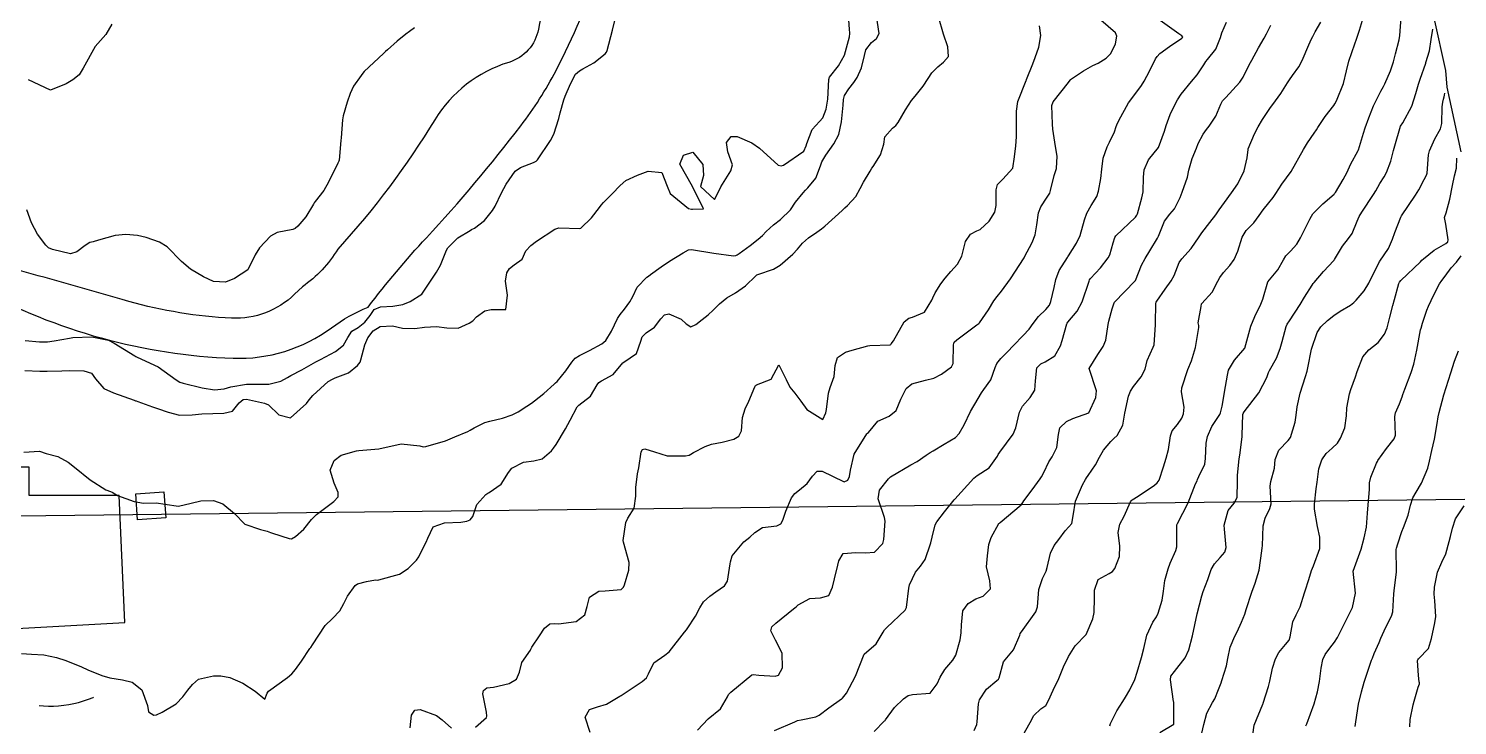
# Model space of a CAD drawing. Header units: metres. Extents: x 298520 to 308411, y 7433745 to 7450750.
# Drawn here: x 300648.7 to 300777.6, y 7444712.2 to 7444775.1 of the extents above; entities that cross this region are included whole.
import ezdxf

# ---------------------------------------------------------------- set-up
doc = ezdxf.new("R2010")
doc.units = ezdxf.units.M
doc.header["$LTSCALE"] = 10
doc.linetypes.add('CONTINUO', pattern=[0])
doc.linetypes.add('DASHED', pattern=[0.75, 0.5, -0.25])
for name, color, linetype in [('Area', 45, 'Continuous'), ('Curvas de Nivel 1m', 11, 'Continuous'), ('Curvas de Nivel 5m', 15, 'Continuous'), ('Edificações', 30, 'Continuous'), ('Hidrografia', 140, 'Continuous'), ('TEXTO', 45, 'Continuous'), ('Vias Secundárias', 230, 'DASHED')]:
    doc.layers.add(name, color=color, linetype=linetype)

msp = doc.modelspace()

# ---------------------------------------------------------------- linework, layer by layer
at = {"layer": 'Area'}
msp.add_polyline3d([(300775.42, 7444776.04, 696.15), (300776.49, 7444771.28, 688.79), (300776.6, 7444769.79, 699.1), (300777.86, 7444763.94, 685.29)], dxfattribs=at)
at = {"layer": 'Curvas de Nivel 1m', "flags": 128}
for points, elevation in [([(300648.26, 7444736.84), (300649.67, 7444736.94), (300650.26, 7444736.73), (300651.3, 7444736.46), (300652.25, 7444735.96), (300652.83, 7444735.49), (300654.23, 7444734.36), (300655.65, 7444733.46), (300656.07, 7444733.31), (300656.21, 7444733.24), (300656.69, 7444732.96), (300658.2, 7444732.4), (300659.03, 7444732.25), (300660.2, 7444732.27), (300660.96, 7444732.15), (300662.2, 7444731.99), (300663.33, 7444732.24), (300664.2, 7444732.46), (300665.34, 7444732.48), (300666.2, 7444732.19), (300667.25, 7444731.32), (300668.18, 7444730.37), (300669.59, 7444729.88), (300670.18, 7444729.72), (300670.5, 7444729.61), (300671.51, 7444729.27), (300672.17, 7444729.07), (300672.38, 7444729.05), (300672.74, 7444729.25), (300673.5, 7444729.92), (300674.19, 7444730.77), (300674.63, 7444731.23), (300676.2, 7444732.41), (300676.59, 7444732.82), (300676.61, 7444733.21), (300676.23, 7444734.06), (300675.87, 7444735.22), (300676.25, 7444736.11), (300676.88, 7444736.58), (300678.26, 7444736.98), (300678.45, 7444737), (300680.26, 7444737.17), (300682.27, 7444737.61), (300683.97, 7444737.42), (300684.27, 7444737.34), (300684.5, 7444737.36), (300686.27, 7444737.87), (300687.12, 7444738.24), (300688.28, 7444738.73), (300688.51, 7444738.84), (300688.86, 7444739.06), (300689.82, 7444739.53), (300690.29, 7444739.65), (300691.42, 7444739.91), (300692.3, 7444740.22), (300692.84, 7444740.48), (300693.63, 7444741.01), (300694.03, 7444741.29), (300694.32, 7444741.49), (300695.15, 7444742.16), (300696.08, 7444742.98), (300696.21, 7444743.1), (300696.34, 7444743.22), (300697.13, 7444744.18), (300697.67, 7444744.96), (300697.99, 7444745.33), (300698.37, 7444745.58), (300699.28, 7444746.03), (300700.38, 7444746.62), (300700.73, 7444746.92), (300701.24, 7444747.76), (300701.8, 7444748.91), (300702.03, 7444749.29), (300702.42, 7444749.77), (300702.91, 7444750.41), (300703.17, 7444750.89), (300703.58, 7444751.75), (300704.45, 7444752.64), (300704.59, 7444752.74), (300704.76, 7444752.88), (300705.74, 7444753.59), (300706.47, 7444754.08), (300707.71, 7444754.84), (300708.21, 7444755.1), (300708.48, 7444755.15), (300710.47, 7444754.81), (300712.27, 7444754.58), (300712.47, 7444754.59), (300712.6, 7444754.65), (300712.78, 7444754.78), (300713.75, 7444755.5), (300714.49, 7444756.07), (300714.86, 7444756.39), (300715.2, 7444756.75), (300715.87, 7444757.38), (300716.51, 7444757.86), (300717.39, 7444758.73), (300717.86, 7444759.4), (300718.55, 7444760.26), (300718.76, 7444760.5), (300718.96, 7444760.71), (300719.69, 7444761.57), (300720.1, 7444762.69), (300720.22, 7444763.05), (300720.58, 7444763.66), (300721.31, 7444764.68), (300721.75, 7444765.53), (300721.99, 7444766.67), (300722.14, 7444768.17), (300722.19, 7444768.67), (300722.28, 7444769.04), (300722.66, 7444769.65), (300723.11, 7444770.21), (300723.4, 7444770.65), (300723.81, 7444771.52), (300724.06, 7444772.65), (300724.2, 7444773.15), (300724.7, 7444773.82), (300725.16, 7444774.18), (300725.4, 7444774.63), (300725.16, 7444776.21)], 673), ([(300648.34, 7444744.23), (300649.7, 7444744.17), (300650.34, 7444744.16), (300651.67, 7444744.18), (300652.34, 7444744.22), (300653.65, 7444744.18), (300654.34, 7444743.99), (300654.71, 7444743.47), (300655.46, 7444742.6), (300656.32, 7444742.21), (300658.2, 7444741.54), (300658.31, 7444741.5), (300658.37, 7444741.48), (300658.53, 7444741.43), (300659.85, 7444740.95), (300660.31, 7444740.79), (300661.25, 7444740.45), (300662.3, 7444740.2), (300663.44, 7444740.23), (300664.3, 7444740.31), (300665.29, 7444740.34), (300666.3, 7444740.36), (300667.06, 7444740.56), (300667.66, 7444741.32), (300668.02, 7444741.61), (300668.32, 7444741.65), (300669.94, 7444741.29), (300670.31, 7444741.12), (300671.24, 7444740.21), (300672.3, 7444739.95), (300673.75, 7444741.25), (300673.98, 7444741.58), (300674.32, 7444741.98), (300675.71, 7444743.22), (300676.1, 7444743.45), (300676.34, 7444743.55), (300677.52, 7444744.02), (300678.35, 7444744.66), (300678.58, 7444744.97), (300678.65, 7444745.19), (300679.01, 7444746.55), (300679.28, 7444747.18), (300679.76, 7444747.8), (300680.39, 7444748.2), (300681.49, 7444748.25), (300682.39, 7444748.05), (300683.5, 7444748.02), (300684.39, 7444748.13), (300685.48, 7444748.19), (300686.39, 7444748.08), (300687.43, 7444748.04), (300688.4, 7444748.48), (300688.75, 7444748.71), (300689.09, 7444749.06), (300689.84, 7444749.62), (300690.41, 7444749.73), (300691.71, 7444749.73), (300691.88, 7444751.03), (300691.7, 7444752.28), (300691.82, 7444753.03), (300692.06, 7444753.42), (300692.46, 7444753.77), (300693.21, 7444754.27), (300693.53, 7444755.01), (300693.98, 7444755.51), (300694.49, 7444755.9), (300696.14, 7444756.98), (300696.5, 7444757.08), (300698.41, 7444757.04), (300698.5, 7444757.07), (300699.45, 7444758), (300700.16, 7444758.93), (300700.32, 7444759.14), (300700.53, 7444759.37), (300701.31, 7444760.15), (300702.04, 7444760.91), (300702.56, 7444761.36), (300703.6, 7444761.85), (300704.57, 7444762.2), (300705.8, 7444762.09), (300706.26, 7444760.85), (300706.54, 7444760.2), (300708.2, 7444758.83), (300708.48, 7444758.78), (300708.52, 7444758.78), (300708.57, 7444758.78), (300709.55, 7444758.82), (300708.55, 7444760.83), (300707.42, 7444762.84), (300707.75, 7444763.66), (300708.58, 7444763.93), (300709.48, 7444762.82), (300709.55, 7444761.83), (300709.28, 7444760.82), (300710.54, 7444759.66), (300710.94, 7444760.41), (300711.12, 7444760.8), (300712.02, 7444762.24), (300712.16, 7444762.79), (300711.74, 7444763.94), (300711.64, 7444764.79), (300712.04, 7444765.35), (300712.6, 7444765.33), (300713.9, 7444764.77), (300714.59, 7444764.27), (300716.3, 7444762.74), (300716.57, 7444762.7), (300716.78, 7444762.74), (300718.59, 7444764.02), (300718.81, 7444764.48), (300718.88, 7444764.71), (300719.36, 7444765.96), (300720, 7444766.7), (300720.31, 7444767.01), (300720.63, 7444767.79), (300720.77, 7444768.69), (300720.86, 7444770.49), (300720.92, 7444770.69), (300721.73, 7444771.72), (300722.28, 7444772.67), (300722.71, 7444774.33), (300722.75, 7444774.62), (300722.75, 7444774.66), (300722.72, 7444775.02), (300722.59, 7444776.66)], 672), ([(300699.32, 7444711.57), (300698.87, 7444712.94), (300699.27, 7444713.65), (300699.99, 7444713.89), (300700.8, 7444714.11), (300702, 7444714.84), (300702.05, 7444714.87), (300702.11, 7444714.91), (300704.02, 7444716.15), (300704.42, 7444716.48), (300704.6, 7444716.87), (300705.07, 7444717.84), (300706.05, 7444718.53), (300706.46, 7444718.85), (300707.84, 7444720.6), (300708.01, 7444720.83), (300708.07, 7444720.91), (300708.84, 7444722.07), (300709.23, 7444722.82), (300709.56, 7444723.35), (300710.11, 7444723.87), (300710.66, 7444724.26), (300711.44, 7444724.8), (300711.71, 7444725.21), (300711.96, 7444726.79), (300711.99, 7444726.95), (300712.15, 7444727.49), (300713.18, 7444728.77), (300713.74, 7444729.2), (300714.18, 7444729.61), (300714.88, 7444730.05), (300716.18, 7444730.2), (300716.52, 7444730.4), (300716.7, 7444730.73), (300716.99, 7444731.52), (300717.48, 7444732.72), (300717.79, 7444733.14), (300718.22, 7444733.45), (300718.91, 7444734.02), (300719.39, 7444734.7), (300719.8, 7444735.15), (300720.25, 7444735.15), (300721.18, 7444734.68), (300722.24, 7444734.17), (300722.57, 7444734.33), (300722.71, 7444734.66), (300722.8, 7444735.22), (300723.14, 7444736.66), (300724.28, 7444738.5), (300724.35, 7444738.57), (300724.42, 7444738.64), (300725.29, 7444739.64), (300726.31, 7444740.09), (300726.94, 7444740.61), (300727.35, 7444741.63), (300727.83, 7444742.6), (300728.34, 7444743.01), (300729.58, 7444743.34), (300730.34, 7444743.54), (300731.03, 7444743.88), (300731.93, 7444744.55), (300732.06, 7444744.85), (300732.11, 7444746.55), (300732.17, 7444746.77), (300732.39, 7444746.99), (300734.22, 7444748.34), (300734.4, 7444748.47), (300734.43, 7444748.49), (300734.46, 7444748.52), (300735.25, 7444749.69), (300735.74, 7444750.51), (300736.04, 7444750.9), (300736.44, 7444751.37), (300737.24, 7444752.49), (300738.47, 7444754.4), (300738.5, 7444754.44), (300738.51, 7444754.47), (300739.19, 7444755.77), (300739.46, 7444756.46), (300739.61, 7444757.36), (300739.77, 7444758.46), (300739.99, 7444759), (300740.54, 7444759.86), (300740.78, 7444760.22), (300740.86, 7444760.45), (300741.19, 7444761.82), (300741.39, 7444762.44), (300741.46, 7444763.56), (300741.31, 7444764.44), (300741.05, 7444766.01), (300741.02, 7444766.45), (300740.97, 7444768.12), (300741.08, 7444768.45), (300742.46, 7444770.22), (300742.62, 7444770.42), (300742.64, 7444770.45), (300742.66, 7444770.47), (300743.83, 7444771.26), (300744.68, 7444771.73), (300745.14, 7444771.94), (300745.88, 7444772.39), (300746.28, 7444772.81), (300746.71, 7444773.71), (300746.82, 7444774.38), (300746.72, 7444774.69), (300744.74, 7444776.4)], 676), ([(300648.04, 7444718.68), (300648.95, 7444718.63), (300650.04, 7444718.57), (300651.2, 7444718.34), (300652.03, 7444718.07), (300653.45, 7444717.49), (300654.02, 7444717.22), (300655.27, 7444716.72), (300656.01, 7444716.5), (300657.14, 7444716.31), (300658.01, 7444716.09), (300658.89, 7444715.42), (300659.39, 7444714.01), (300659.48, 7444713.42), (300659.98, 7444713.13), (300660.22, 7444713.17), (300660.72, 7444713.4), (300661.99, 7444714.15), (300662.59, 7444714.78), (300663.04, 7444715.37), (300663.47, 7444715.9), (300664.01, 7444716.36), (300665.36, 7444716.68), (300666.02, 7444716.68), (300666.83, 7444716.51), (300668.01, 7444716.02), (300669.11, 7444715.3), (300669.99, 7444714.56), (300670.18, 7444715.11), (300670.31, 7444715.29), (300672.02, 7444716.52), (300672.41, 7444716.86), (300672.75, 7444717.25), (300673.28, 7444718), (300674.05, 7444719.13), (300674.1, 7444719.19), (300674.14, 7444719.24), (300674.27, 7444719.46), (300675.44, 7444721.22), (300676.08, 7444721.86), (300676.76, 7444722.53), (300677.1, 7444723.2), (300677.45, 7444723.85), (300678.12, 7444724.82), (300678.33, 7444724.98), (300679.14, 7444725.18), (300679.97, 7444725.33), (300680.12, 7444725.32), (300680.28, 7444725.33), (300682.13, 7444725.85), (300682.92, 7444726.35), (300683.66, 7444727.12), (300683.86, 7444727.41), (300684.16, 7444727.97), (300684.55, 7444728.73), (300684.69, 7444729.11), (300685.17, 7444730.12), (300686.19, 7444730.48), (300687.66, 7444730.55), (300688.19, 7444730.63), (300688.5, 7444730.75), (300688.74, 7444731.06), (300689.12, 7444732.14), (300689.91, 7444733.05), (300690.1, 7444733.17), (300690.22, 7444733.22), (300691.3, 7444733.96), (300691.96, 7444735.02), (300692.25, 7444735.41), (300693.31, 7444735.95), (300694.25, 7444736.06), (300694.99, 7444736.25), (300695.85, 7444736.98), (300696.03, 7444737.21), (300696.27, 7444737.56), (300697.11, 7444738.97), (300697.52, 7444739.74), (300698.16, 7444740.95), (300698.31, 7444741.11), (300699.36, 7444741.9), (300699.97, 7444742.93), (300700.12, 7444743.15), (300700.34, 7444743.29), (300701.41, 7444743.85), (300702.29, 7444744.9), (300702.36, 7444744.96), (300703.51, 7444745.75), (300703.89, 7444746.88), (300704.03, 7444747.25), (300704.39, 7444747.62), (300705.14, 7444748.13), (300705.69, 7444748.87), (300706.03, 7444749.24), (300706.41, 7444749.33), (300707.54, 7444748.84), (300707.99, 7444748.42), (300708.4, 7444748.15), (300708.85, 7444748.37), (300709.44, 7444748.82), (300709.98, 7444749.25), (300710.42, 7444749.66), (300710.99, 7444750.23), (300711.66, 7444750.79), (300712.44, 7444751.23), (300713.35, 7444751.86), (300714.26, 7444752.76), (300714.36, 7444752.85), (300714.45, 7444752.89), (300715.85, 7444753.36), (300716.46, 7444753.72), (300717.62, 7444754.72), (300718.04, 7444755.16), (300718.49, 7444755.7), (300719.01, 7444756.19), (300719.78, 7444756.7), (300720.2, 7444757), (300720.51, 7444757.26), (300722.05, 7444758.67), (300722.3, 7444758.89), (300722.53, 7444759.12), (300723.28, 7444759.92), (300723.68, 7444760.65), (300723.98, 7444761.22), (300724.57, 7444762.2), (300724.74, 7444762.47), (300724.84, 7444762.64), (300725.52, 7444763.69), (300725.82, 7444764.63), (300725.91, 7444765.32), (300726.61, 7444766.08), (300726.91, 7444766.33), (300727.11, 7444766.61), (300727.78, 7444767.75), (300728.32, 7444768.59), (300728.65, 7444768.98), (300729.37, 7444769.87), (300729.81, 7444770.58), (300730.16, 7444771.08), (300730.68, 7444771.62), (300731.21, 7444772.04), (300731.65, 7444772.56), (300731.59, 7444773.44), (300731.2, 7444774.56), (300730.74, 7444776.14)], 674), ([(300648.38, 7444746.92), (300649.65, 7444746.81), (300650.38, 7444746.8), (300650.99, 7444746.9), (300652.38, 7444747.15), (300652.68, 7444747.19), (300654.38, 7444747.26), (300655.87, 7444746.95), (300656.38, 7444746.69), (300658.25, 7444745.54), (300658.36, 7444745.48), (300658.4, 7444745.46), (300658.47, 7444745.43), (300660.35, 7444744.55), (300661.99, 7444743.38), (300662.33, 7444743.17), (300662.62, 7444743.09), (300664.33, 7444742.66), (300665.45, 7444742.47), (300666.33, 7444742.57), (300666.91, 7444742.75), (300668.33, 7444743), (300668.64, 7444743), (300670.33, 7444742.98), (300671.42, 7444743.27), (300672.02, 7444743.58), (300672.34, 7444743.76), (300673.31, 7444744.29), (300674.36, 7444744.87), (300674.59, 7444745), (300675.01, 7444745.23), (300676.37, 7444745.94), (300677.08, 7444746.5), (300677.46, 7444747.2), (300677.83, 7444747.76), (300678.39, 7444748.11), (300679.01, 7444748.57), (300679.49, 7444749.18), (300679.86, 7444749.73), (300680.41, 7444749.97), (300681.54, 7444750.02), (300682.42, 7444750.18), (300683.1, 7444750.46), (300684.14, 7444751.12), (300684.27, 7444751.28), (300684.44, 7444751.57), (300685.47, 7444753.1), (300685.82, 7444753.74), (300686.38, 7444755.09), (300686.48, 7444755.28), (300687.39, 7444756.18), (300688.5, 7444756.86), (300688.64, 7444756.93), (300688.89, 7444757.07), (300689.8, 7444757.77), (300690.52, 7444758.65), (300690.76, 7444759.05), (300691.33, 7444760.24), (300691.74, 7444761.03), (300692.56, 7444762.2), (300693.03, 7444762.55), (300694.21, 7444763), (300694.45, 7444763.12), (300694.58, 7444763.24), (300695.76, 7444764.98), (300696.04, 7444765.54), (300696.49, 7444766.97), (300696.63, 7444767.47), (300696.96, 7444768.64), (300697.08, 7444768.97), (300697.54, 7444770.08), (300698.01, 7444770.96), (300698.36, 7444771.27), (300698.68, 7444771.45), (300699.65, 7444771.97), (300700.69, 7444772.78), (300700.8, 7444772.93), (300700.86, 7444773.09), (300701.35, 7444774.92), (300701.61, 7444776.03)], 671), ([(300683.48, 7444775.13), (300683.04, 7444774.8), (300682.71, 7444774.56), (300681.92, 7444773.93), (300681.04, 7444773.16), (300680.86, 7444772.99), (300680.69, 7444772.82), (300678.95, 7444771.19), (300678.82, 7444771.04), (300678.67, 7444770.85), (300677.98, 7444769.87), (300677.67, 7444769.2), (300677.42, 7444768.42), (300677.05, 7444767.21), (300676.98, 7444766.84), (300676.86, 7444765.21), (300676.84, 7444764.97), (300676.68, 7444763.21), (300676.66, 7444763.12), (300676.57, 7444762.94), (300675.74, 7444761.22), (300675.31, 7444760.46), (300674.53, 7444759.47), (300674.42, 7444759.35), (300674.36, 7444759.24), (300673.67, 7444758.09), (300672.97, 7444757.26), (300672.72, 7444757.04), (300672.5, 7444756.95), (300671.11, 7444756.66), (300670.49, 7444756.33), (300669.51, 7444755.29), (300669.1, 7444754.67), (300668.45, 7444753.31), (300667.26, 7444752.51), (300666.44, 7444752.18), (300665.35, 7444752.26), (300664.45, 7444752.67), (300663.27, 7444753.37), (300662.46, 7444754.06), (300661.18, 7444755.39), (300660.49, 7444755.79), (300659.29, 7444756.22), (300658.49, 7444756.39), (300657.45, 7444756.48), (300656.49, 7444756.41), (300654.99, 7444755.98), (300654.49, 7444755.84), (300654.21, 7444755.76), (300653.78, 7444755.49), (300653.04, 7444754.93), (300652.47, 7444754.76), (300650.84, 7444755.15), (300650.48, 7444755.3), (300650.23, 7444755.52), (300649.48, 7444756.53), (300648.93, 7444757.54), (300648.52, 7444758.71)], 671), ([(300656.18, 7444775.46), (300655.64, 7444774.53), (300654.69, 7444773.47), (300653.61, 7444771.49), (300653.24, 7444770.91), (300652.66, 7444770.45), (300652.07, 7444770.09), (300650.64, 7444769.52), (300648.66, 7444770.45)], 672), ([(300709.01, 7444711.78), (300709.97, 7444712.81), (300711.08, 7444713.71), (300711.72, 7444714.79), (300711.81, 7444714.98), (300712.01, 7444715.19), (300713.92, 7444716.76), (300714.02, 7444716.81), (300714.55, 7444716.75), (300716.02, 7444716.65), (300716.33, 7444716.74), (300716.69, 7444717.39), (300716.66, 7444718.73), (300716.06, 7444719.88), (300715.61, 7444720.74), (300715.71, 7444721.11), (300716.08, 7444721.43), (300717.68, 7444722.72), (300717.91, 7444722.9), (300718.1, 7444723.07), (300719.15, 7444723.65), (300720.11, 7444723.7), (300720.86, 7444723.93), (300721.2, 7444724.68), (300721.37, 7444725.44), (300721.66, 7444726.67), (300721.76, 7444727.06), (300722.15, 7444727.71), (300723.29, 7444727.79), (300724.15, 7444727.76), (300724.96, 7444727.83), (300725.73, 7444728.62), (300725.82, 7444728.97), (300725.95, 7444730.62), (300725.87, 7444730.95), (300725.31, 7444732.63), (300725.42, 7444733.44), (300726.24, 7444734.46), (300726.32, 7444734.54), (300726.42, 7444734.62), (300728.25, 7444735.7), (300728.83, 7444736.01), (300729.64, 7444736.58), (300730.01, 7444736.83), (300730.27, 7444736.98), (300731.26, 7444737.57), (300732.28, 7444738.19), (300732.62, 7444738.54), (300733.07, 7444739.31), (300733.64, 7444740.53), (300734.32, 7444741.69), (300734.63, 7444742.22), (300734.84, 7444742.51), (300735.47, 7444743.38), (300735.87, 7444744.5), (300736.01, 7444744.86), (300736.36, 7444745.3), (300736.96, 7444745.91), (300737.52, 7444746.48), (300738.39, 7444747.37), (300738.92, 7444747.94), (300739.3, 7444748.46), (300739.78, 7444749.09), (300740.42, 7444749.72), (300740.75, 7444750.13), (300740.89, 7444750.45), (300741.17, 7444751.72), (300741.33, 7444752.44), (300741.64, 7444753.26), (300742.39, 7444754.43), (300742.42, 7444754.48), (300742.47, 7444754.56), (300743.2, 7444755.71), (300743.53, 7444756.41), (300743.92, 7444757.81), (300744.12, 7444758.41), (300744.53, 7444759.1), (300745.03, 7444759.91), (300745.19, 7444760.39), (300745.4, 7444761.55), (300745.49, 7444762.39), (300745.59, 7444763.38), (300745.96, 7444764.39), (300746.17, 7444764.81), (300746.61, 7444765.77), (300746.77, 7444766.23), (300746.82, 7444766.38), (300747.02, 7444766.77), (300747.9, 7444768.36), (300748.65, 7444769.37), (300749.07, 7444769.93), (300749.31, 7444770.34), (300749.77, 7444771.24), (300750.33, 7444772.33), (300750.47, 7444772.56), (300750.7, 7444772.82), (300751.57, 7444773.45), (300752.71, 7444774.21), (300752.78, 7444774.31), (300752.71, 7444774.43), (300752.42, 7444774.61), (300750.74, 7444775.81)], 677), ([(300715.96, 7444711.75), (300717.78, 7444712.52), (300717.97, 7444712.61), (300718.04, 7444712.64), (300718.35, 7444712.71), (300719.69, 7444712.98), (300719.98, 7444713.12), (300720.87, 7444713.8), (300722, 7444714.59), (300722.05, 7444714.62), (300722.09, 7444714.67), (300722.45, 7444715.11), (300723.26, 7444716.65), (300724.04, 7444718.64), (300725.14, 7444719.55), (300725.75, 7444720.62), (300725.87, 7444720.83), (300726.08, 7444721.05), (300727.73, 7444722.6), (300727.85, 7444722.84), (300728.07, 7444724.59), (300728.13, 7444724.89), (300728.68, 7444726.04), (300729.12, 7444726.58), (300729.55, 7444727.18), (300730.02, 7444728.57), (300730.05, 7444728.68), (300730.17, 7444729.19), (300730.46, 7444730.29), (300730.61, 7444730.57), (300731.3, 7444731.46), (300732.16, 7444732.55), (300732.19, 7444732.58), (300732.21, 7444732.61), (300733.94, 7444734.52), (300734.24, 7444734.75), (300735.31, 7444735.45), (300736.08, 7444736.5), (300736.14, 7444736.63), (300736.27, 7444736.86), (300737.49, 7444738.48), (300737.73, 7444739.04), (300738.06, 7444740.47), (300738.32, 7444741.01), (300739.01, 7444741.78), (300739.43, 7444742.46), (300739.5, 7444743.3), (300739.63, 7444744.46), (300739.99, 7444744.82), (300740.36, 7444745), (300741.25, 7444745.56), (300741.75, 7444746.44), (300741.89, 7444746.93), (300742.31, 7444748.43), (300742.34, 7444748.49), (300742.41, 7444748.57), (300743.26, 7444749.58), (300743.7, 7444750.41), (300744.33, 7444752.28), (300744.38, 7444752.4), (300744.45, 7444752.51), (300745.37, 7444753.48), (300746.06, 7444754.38), (300746.2, 7444754.66), (300746.49, 7444755.74), (300746.65, 7444756.23), (300746.75, 7444756.38), (300748.52, 7444758.05), (300748.64, 7444758.23), (300748.69, 7444758.35), (300749.09, 7444759.79), (300749.2, 7444760.34), (300749.23, 7444761.67), (300749.31, 7444762.34), (300749.7, 7444763.22), (300750.59, 7444764.33), (300751.13, 7444765.81), (300751.28, 7444766.32), (300751.63, 7444767.32), (300752.13, 7444768.32), (300752.31, 7444768.65), (300752.65, 7444769.16), (300753.58, 7444770.3), (300754.07, 7444770.89), (300754.69, 7444771.8), (300754.86, 7444772.11), (300755, 7444772.28), (300755.76, 7444773.21), (300756.18, 7444774.27), (300756.29, 7444774.69), (300756.73, 7444775.65)], 678), ([(300724.95, 7444711.65), (300725.89, 7444712.62), (300725.94, 7444712.66), (300725.97, 7444712.7), (300726.79, 7444713.82), (300727.59, 7444714.6), (300728.01, 7444714.89), (300728.41, 7444714.99), (300730.01, 7444715.1), (300730.64, 7444715.94), (300730.89, 7444716.56), (300731.32, 7444717.26), (300732.04, 7444718.08), (300732.32, 7444718.55), (300732.69, 7444719.91), (300732.78, 7444720.54), (300732.82, 7444721.27), (300732.94, 7444722.54), (300733.43, 7444723.21), (300734.11, 7444723.61), (300734.77, 7444723.85), (300735.44, 7444724.51), (300735.38, 7444725.26), (300735.09, 7444726.51), (300735.17, 7444727.49), (300735.3, 7444728.51), (300735.51, 7444729.17), (300736.19, 7444730.41), (300736.24, 7444730.46), (300736.31, 7444730.5), (300738.21, 7444732.1), (300738.36, 7444732.32), (300738.45, 7444732.47), (300739.21, 7444733.47), (300739.92, 7444734.45), (300740.05, 7444734.64), (300740.24, 7444735.02), (300740.71, 7444735.99), (300741.01, 7444736.44), (300741.43, 7444737.27), (300741.56, 7444738.44), (300741.68, 7444739.05), (300742.3, 7444739.62), (300742.85, 7444739.88), (300744.31, 7444740.4), (300744.93, 7444741.79), (300745, 7444742.39), (300744.35, 7444744.4), (300745.11, 7444745.66), (300745.6, 7444746.39), (300745.83, 7444746.95), (300746.04, 7444748.38), (300746.11, 7444748.68), (300746.42, 7444749.79), (300746.56, 7444750.25), (300746.63, 7444750.38), (300748.45, 7444752.27), (300748.49, 7444752.31), (300748.51, 7444752.35), (300749.07, 7444753.74), (300749.38, 7444754.34), (300749.8, 7444755.02), (300750.5, 7444756.16), (300750.56, 7444756.27), (300750.59, 7444756.33), (300751.13, 7444757.71), (300751.61, 7444758.32), (300752.02, 7444758.82), (300752.54, 7444759.83), (300752.74, 7444760.31), (300753.2, 7444761.67), (300753.33, 7444762.3), (300753.63, 7444763.35), (300754.01, 7444764.29), (300754.18, 7444764.7), (300754.61, 7444765.55), (300754.92, 7444765.98), (300755.16, 7444766.27), (300755.75, 7444767.16), (300756.21, 7444768.26), (300756.37, 7444768.54), (300756.65, 7444768.86), (300757.92, 7444770.24), (300758.22, 7444770.68), (300758.68, 7444771.61), (300758.9, 7444772.02), (300759.01, 7444772.23), (300759.61, 7444773.32), (300760.12, 7444774.22), (300760.34, 7444774.6), (300760.73, 7444775.38)], 679), ([(300737.95, 7444710.61), (300739.01, 7444712.46), (300739.35, 7444713.1), (300739.99, 7444713.71), (300740.44, 7444714), (300740.68, 7444714.44), (300741.08, 7444715.37), (300741.6, 7444716.43), (300741.73, 7444716.73), (300742.03, 7444717.48), (300742.47, 7444718.42), (300743.08, 7444719.39), (300744.07, 7444720.4), (300744.66, 7444721.82), (300744.79, 7444722.39), (300744.82, 7444723.68), (300744.81, 7444724.39), (300745.14, 7444725.38), (300746.14, 7444725.91), (300746.43, 7444726.09), (300746.66, 7444726.37), (300747.08, 7444727.45), (300747.09, 7444728.37), (300746.95, 7444729.6), (300747.11, 7444730.37), (300747.5, 7444731.07), (300748.06, 7444732.36), (300748.12, 7444732.46), (300748.21, 7444732.55), (300748.75, 7444732.88), (300750.23, 7444733.89), (300750.47, 7444734.09), (300750.65, 7444734.33), (300751.05, 7444735.53), (300751.28, 7444736.32), (300751.48, 7444737.11), (300751.66, 7444738.32), (300751.83, 7444738.77), (300752.3, 7444739.36), (300752.69, 7444739.92), (300752.84, 7444740.3), (300752.92, 7444740.9), (300752.68, 7444742.3), (300752.7, 7444742.66), (300753.25, 7444744.3), (300753.57, 7444745.09), (300753.93, 7444746.29), (300754.23, 7444748.11), (300754.22, 7444748.28), (300754.18, 7444748.51), (300754.43, 7444750.01), (300754.48, 7444750.23), (300754.5, 7444750.28), (300755.42, 7444751.29), (300755.94, 7444752.27), (300756.12, 7444752.6), (300756.46, 7444753.05), (300757.03, 7444753.69), (300757.43, 7444754.25), (300757.74, 7444754.99), (300758.13, 7444756.24), (300758.51, 7444756.84), (300759.18, 7444757.55), (300759.66, 7444758.22), (300760.02, 7444758.72), (300760.53, 7444759.35), (300760.92, 7444759.83), (300761.17, 7444760.2), (300761.72, 7444761.03), (300762.57, 7444762.19), (300763.67, 7444764.17), (300764.02, 7444764.75), (300764.62, 7444765.63), (300764.83, 7444765.95), (300764.96, 7444766.16), (300765.63, 7444767.15), (300766.4, 7444768.14), (300766.51, 7444768.28), (300766.65, 7444768.54), (300767.27, 7444770.13), (300767.56, 7444771.25), (300767.77, 7444772.12), (300768.31, 7444773.71), (300768.45, 7444774.11), (300768.72, 7444774.92), (300769, 7444775.84)], 681), ([(300746.2, 7444712.15), (300746.25, 7444712.38), (300746.83, 7444713.53), (300747.37, 7444714.37), (300747.62, 7444714.75), (300748.01, 7444715.41), (300748.47, 7444716.35), (300748.68, 7444717.01), (300749.07, 7444718.34), (300749.26, 7444719.13), (300749.55, 7444720.34), (300750.08, 7444721.53), (300750.4, 7444722.01), (300750.57, 7444722.33), (300750.92, 7444723.51), (300751.03, 7444724.32), (300751.17, 7444725.28), (300751.46, 7444726.32), (300751.63, 7444726.83), (300752.16, 7444727.98), (300752.23, 7444728.31), (300752.23, 7444730.27), (300752.24, 7444730.31), (300752.29, 7444730.41), (300753.26, 7444732.29), (300753.93, 7444733.99), (300754.07, 7444734.28), (300754.12, 7444734.4), (300754.24, 7444734.67), (300754.77, 7444735.76), (300754.84, 7444736.27), (300754.89, 7444737.66), (300755.01, 7444738.27), (300755.41, 7444739.16), (300756.12, 7444740.26), (300756.19, 7444740.39), (300756.32, 7444741.01), (300756.52, 7444742.07), (300756.55, 7444742.26), (300756.8, 7444743.8), (300756.92, 7444744.25), (300757.45, 7444745.17), (300758.38, 7444746.24), (300758.92, 7444748.23), (300759.27, 7444749.08), (300759.83, 7444750.22), (300759.99, 7444750.65), (300760.45, 7444752.21), (300761.35, 7444753.32), (300761.87, 7444754.2), (300762.09, 7444754.58), (300762.49, 7444755), (300763.06, 7444755.61), (300763.4, 7444756.18), (300764.23, 7444757.88), (300764.39, 7444758.16), (300764.52, 7444758.35), (300765.42, 7444759.26), (300766.43, 7444760.14), (300766.48, 7444760.2), (300766.55, 7444760.28), (300767.25, 7444761.45), (300767.61, 7444762.13), (300767.9, 7444762.8), (300768.59, 7444764.06), (300768.62, 7444764.12), (300769.08, 7444765.65), (300769.23, 7444766.11), (300769.56, 7444767.03), (300769.97, 7444768.1), (300770.66, 7444769.43), (300770.89, 7444769.86), (300771.01, 7444770.09), (300771.51, 7444771.25), (300771.79, 7444772.08), (300771.98, 7444772.8), (300772.29, 7444774.07), (300772.35, 7444774.44), (300772.47, 7444776.07)], 682), ([(300750.72, 7444711.57), (300751.97, 7444712.31), (300751.96, 7444714.31), (300751.95, 7444714.36), (300751.66, 7444716.31), (300751.71, 7444716.63), (300752.03, 7444717.06), (300753, 7444718.3), (300753.33, 7444719.01), (300753.65, 7444720.29), (300754.09, 7444722.28), (300754.49, 7444723.9), (300754.62, 7444724.27), (300755.04, 7444725.36), (300755.33, 7444726.27), (300755.63, 7444726.79), (300756.15, 7444727.34), (300756.57, 7444727.84), (300756.7, 7444728.25), (300756.53, 7444729.91), (300756.52, 7444730.26), (300756.88, 7444731.58), (300757.43, 7444732.25), (300757.7, 7444732.76), (300757.72, 7444734.25), (300757.71, 7444734.78), (300757.87, 7444736.24), (300757.92, 7444736.59), (300758.13, 7444738.24), (300758.14, 7444738.38), (300758.2, 7444740.24), (300758.22, 7444740.33), (300758.32, 7444740.48), (300759.65, 7444742.22), (300760.35, 7444743.58), (300760.52, 7444744.04), (300760.61, 7444744.21), (300761.23, 7444745.34), (300761.56, 7444746.2), (300761.75, 7444746.84), (300762.11, 7444748.19), (300762.2, 7444748.4), (300762.41, 7444748.69), (300763.36, 7444750.18), (300763.75, 7444750.85), (300764.45, 7444751.92), (300764.55, 7444752.06), (300764.63, 7444752.16), (300765.47, 7444753.14), (300766.42, 7444754.14), (300766.44, 7444754.17), (300766.47, 7444754.23), (300767.19, 7444755.44), (300767.74, 7444756.13), (300768.05, 7444756.58), (300768.52, 7444757.7), (300768.7, 7444758.12), (300768.92, 7444758.51), (300769.98, 7444760.1), (300770.2, 7444760.44), (300770.56, 7444761.08), (300770.94, 7444761.71), (300771.17, 7444762.08), (300771.56, 7444763.1), (300771.8, 7444764.08), (300771.97, 7444764.71), (300772.35, 7444766.07), (300772.43, 7444766.26), (300772.63, 7444766.57), (300773.43, 7444768.06), (300773.81, 7444769.21), (300774.04, 7444770.05), (300774.2, 7444770.52), (300774.69, 7444771.95), (300774.71, 7444772.01), (300775.02, 7444773.07), (300775.2, 7444774.09), (300775.33, 7444775.03)], 683), ([(300754.28, 7444710.61), (300754.68, 7444712.28), (300754.94, 7444713.32), (300755.47, 7444714.27), (300755.68, 7444714.59), (300756.01, 7444715.43), (300756.23, 7444716.05), (300756.3, 7444716.26), (300756.72, 7444717.57), (300756.85, 7444718.25), (300757.05, 7444719.26), (300757.49, 7444720.25), (300757.69, 7444720.63), (300758.09, 7444721.53), (300758.37, 7444722.24), (300758.51, 7444722.65), (300759, 7444724.23), (300759.3, 7444725.05), (300759.67, 7444726.22), (300759.91, 7444727.96), (300759.95, 7444728.21), (300759.96, 7444728.41), (300760.02, 7444730.21), (300760.2, 7444730.89), (300760.64, 7444731.77), (300760.74, 7444732.2), (300760.65, 7444733.79), (300760.71, 7444734.21), (300761.04, 7444735.42), (300761.12, 7444736.2), (300761.43, 7444737.04), (300762.28, 7444737.92), (300762.49, 7444738.19), (300762.93, 7444739.56), (300763.01, 7444740.18), (300763.09, 7444740.95), (300763.36, 7444742.17), (300763.86, 7444743.68), (300764.01, 7444744.17), (300764.07, 7444744.45), (300764.38, 7444746.16), (300764.91, 7444747.65), (300765.23, 7444748.15), (300765.83, 7444748.73), (300766.41, 7444749.2), (300766.99, 7444749.57), (300767.91, 7444750.13), (300768.2, 7444750.35), (300768.43, 7444750.58), (300769.13, 7444751.42), (300769.56, 7444752.1), (300770.47, 7444753.93), (300770.52, 7444754.04), (300770.55, 7444754.09), (300771.34, 7444755.23), (300771.71, 7444756.08), (300771.92, 7444756.66), (300772.46, 7444758.07), (300772.48, 7444758.11), (300772.52, 7444758.18), (300773.78, 7444760.05), (300774.07, 7444760.53), (300774.56, 7444761.45), (300774.76, 7444761.85), (300774.81, 7444762.04), (300774.94, 7444763.68), (300775.02, 7444764.04), (300775.51, 7444765.13), (300776.02, 7444766.03), (300776.16, 7444766.5), (300776.19, 7444768.02), (300776.23, 7444768.44), (300776.31, 7444768.71), (300776.36, 7444768.9), (300776.39, 7444769.07), (300776.41, 7444769.24)], 684), ([(300763.88, 7444712.17), (300763.92, 7444712.22), (300763.97, 7444712.34), (300764.62, 7444714.16), (300764.93, 7444715.23), (300765.1, 7444716.15), (300765.26, 7444717.37), (300765.41, 7444718.15), (300765.61, 7444718.59), (300766.06, 7444719.17), (300766.48, 7444719.72), (300766.73, 7444720.13), (300767.18, 7444721.03), (300767.74, 7444722.12), (300767.86, 7444722.35), (300768.1, 7444722.83), (300768.37, 7444724.12), (300768.14, 7444726.12), (300768.87, 7444728.11), (300769.15, 7444729.13), (300769.36, 7444730.1), (300769.44, 7444731.34), (300769.5, 7444732.1), (300769.61, 7444733.48), (300769.63, 7444734.1), (300769.74, 7444734.6), (300770.26, 7444735.86), (300770.33, 7444736.02), (300770.37, 7444736.09), (300771.15, 7444737.2), (300771.85, 7444738.07), (300771.97, 7444738.39), (300771.92, 7444740.07), (300771.98, 7444740.4), (300772.32, 7444741.22), (300772.56, 7444741.84), (300772.64, 7444742.07), (300772.81, 7444742.54), (300773.39, 7444744.05), (300773.61, 7444744.8), (300773.89, 7444746.05), (300774.23, 7444747.88), (300774.27, 7444748.04), (300774.41, 7444748.5), (300774.8, 7444749.66), (300774.94, 7444750.03), (300775.43, 7444751.04), (300775.95, 7444752.03), (300776.15, 7444752.33), (300776.46, 7444752.74), (300777, 7444753.48), (300777.47, 7444754.01), (300777.9, 7444754.58)], 686), ([(300768.34, 7444712.11), (300768.38, 7444712.52), (300768.64, 7444714.11), (300768.9, 7444715.22), (300769.15, 7444716.1), (300769.68, 7444717.74), (300769.81, 7444718.09), (300769.88, 7444718.26), (300770.05, 7444718.69), (300770.48, 7444719.68), (300770.66, 7444720.08), (300771.11, 7444721.06), (300771.61, 7444722.07), (300771.72, 7444722.45), (300771.83, 7444724.07), (300771.86, 7444724.33), (300772.06, 7444726.07), (300772.06, 7444726.15), (300772.03, 7444728.07), (300772.05, 7444728.19), (300772.17, 7444728.58), (300772.55, 7444729.7), (300772.69, 7444730.07), (300773.1, 7444731.17), (300773.33, 7444732.06), (300773.54, 7444732.74), (300774.23, 7444733.92), (300774.32, 7444734.05), (300774.89, 7444735.41), (300775.03, 7444736.04), (300775.24, 7444737), (300775.49, 7444738.03), (300775.72, 7444739.45), (300775.81, 7444740.03), (300775.9, 7444740.43), (300776.33, 7444742.02), (300776.95, 7444744.01), (300777.3, 7444745.08), (300777.66, 7444746.01)], 687), ([(300773.25, 7444712.06), (300773.3, 7444712.74), (300773.56, 7444714.05), (300773.65, 7444714.4), (300774.02, 7444715.66), (300774.13, 7444715.94), (300774.12, 7444716.05), (300774.1, 7444716.12), (300774.03, 7444716.69), (300773.95, 7444718.05), (300773.97, 7444718.13), (300774.05, 7444718.2), (300774.95, 7444719.15), (300775.23, 7444720.03), (300775.53, 7444721.47), (300775.6, 7444722.03), (300775.51, 7444723.43), (300775.47, 7444724.03), (300775.48, 7444724.67), (300775.75, 7444726.03), (300776.15, 7444726.92), (300776.51, 7444727.67), (300776.61, 7444728.02), (300776.94, 7444729.26), (300777.12, 7444730.01), (300777.37, 7444730.84), (300778.15, 7444732)], 688)]:
    msp.add_lwpolyline(points, dxfattribs=dict(at, elevation=elevation))
at = {"layer": 'Curvas de Nivel 5m', "flags": 128}
for points, elevation in [([(300688.98, 7444712.05), (300689.97, 7444712.93), (300690.02, 7444713.05), (300689.98, 7444713.39), (300689.65, 7444715.05), (300689.7, 7444715.36), (300690.01, 7444715.59), (300690.61, 7444715.64), (300692.01, 7444715.98), (300692.67, 7444716.36), (300692.94, 7444717.01), (300693.15, 7444717.89), (300693.95, 7444719), (300693.99, 7444719.07), (300694.06, 7444719.27), (300694.77, 7444720.29), (300695.2, 7444720.99), (300695.69, 7444721.37), (300696.08, 7444721.41), (300696.48, 7444721.38), (300698.08, 7444721.57), (300698.84, 7444722.19), (300699.05, 7444722.94), (300699.28, 7444723.77), (300700.11, 7444724.31), (300700.69, 7444724.35), (300702.12, 7444724.47), (300702.34, 7444724.67), (300702.44, 7444724.9), (300702.81, 7444726.22), (300702.86, 7444726.89), (300702.33, 7444728.73), (300702.3, 7444728.9), (300702.56, 7444730.52), (300702.74, 7444730.89), (300703.29, 7444731.8), (300703.46, 7444732.89), (300703.44, 7444733.67), (300703.6, 7444734.89), (300703.71, 7444735.43), (300703.92, 7444736.88), (300704.04, 7444737.1), (300704.27, 7444737.15), (300705.13, 7444736.87), (300706.26, 7444736.51), (300707.93, 7444736.51), (300708.26, 7444736.59), (300708.41, 7444736.68), (300708.66, 7444736.83), (300709.71, 7444737.37), (300710.27, 7444737.57), (300711.24, 7444737.76), (300712.28, 7444738.02), (300712.75, 7444738.3), (300712.98, 7444738.77), (300713.08, 7444739.99), (300713.31, 7444740.77), (300713.63, 7444741.45), (300714.18, 7444742.76), (300714.24, 7444742.86), (300714.34, 7444742.93), (300715.66, 7444743.43), (300716.36, 7444744.74), (300717.02, 7444743.41), (300717.35, 7444742.72), (300717.78, 7444742.17), (300718.32, 7444741.45), (300718.86, 7444740.7), (300720.3, 7444739.79), (300720.6, 7444740.4), (300720.66, 7444740.69), (300720.84, 7444742.17), (300720.98, 7444742.68), (300721.34, 7444743.68), (300721.43, 7444744.67), (300721.64, 7444745.39), (300722.37, 7444745.89), (300722.96, 7444746.07), (300724.38, 7444746.45), (300724.55, 7444746.47), (300726.38, 7444746.55), (300726.44, 7444746.56), (300726.49, 7444746.62), (300726.68, 7444746.91), (300727.65, 7444748.6), (300728.07, 7444748.93), (300728.41, 7444749.02), (300729.49, 7444749.5), (300730.16, 7444750.57), (300730.23, 7444750.78), (300730.44, 7444751.23), (300730.96, 7444752.05), (300731.34, 7444752.56), (300731.85, 7444753.17), (300732.47, 7444753.83), (300732.85, 7444754.54), (300733.18, 7444755.85), (300733.64, 7444756.53), (300734.22, 7444756.81), (300734.51, 7444756.95), (300735.33, 7444757.7), (300735.82, 7444758.51), (300735.94, 7444759.1), (300735.94, 7444760.51), (300736.06, 7444761), (300736.56, 7444761.49), (300737.44, 7444762.49), (300737.61, 7444763.51), (300737.71, 7444764.48), (300737.79, 7444765.3), (300737.78, 7444766.48), (300737.77, 7444767.62), (300737.9, 7444768.48), (300738.66, 7444770.4), (300738.69, 7444770.44), (300738.69, 7444770.47), (300739.25, 7444771.9), (300739.47, 7444772.46), (300739.79, 7444773.38), (300739.99, 7444774.46), (300739.85, 7444775.33)], 675), ([(300733.97, 7444711.74), (300734.2, 7444712.28), (300734.25, 7444712.52), (300734.35, 7444714.16), (300734.44, 7444714.52), (300735.07, 7444715.46), (300736.02, 7444716.24), (300736.15, 7444716.37), (300736.21, 7444716.5), (300736.61, 7444717.93), (300737.05, 7444718.49), (300737.52, 7444719.02), (300738.07, 7444720.34), (300738.1, 7444720.45), (300738.12, 7444720.48), (300738.24, 7444720.64), (300739.53, 7444722.46), (300739.67, 7444722.89), (300739.79, 7444724.45), (300740.13, 7444725.47), (300740.47, 7444726.12), (300740.56, 7444726.45), (300740.85, 7444727.75), (300741.18, 7444728.44), (300741.61, 7444728.99), (300742.18, 7444729.77), (300742.5, 7444730.11), (300742.78, 7444730.42), (300742.88, 7444731.1), (300743.1, 7444732.42), (300743.74, 7444733.92), (300744.02, 7444734.4), (300744.1, 7444734.53), (300744.24, 7444734.74), (300744.92, 7444735.72), (300745.28, 7444736.39), (300745.63, 7444737.03), (300746.28, 7444737.83), (300746.57, 7444738.09), (300746.87, 7444738.37), (300747.36, 7444739.3), (300747.56, 7444740.37), (300747.88, 7444741.91), (300748.08, 7444742.35), (300748.34, 7444742.77), (300749.04, 7444743.65), (300749.39, 7444744.34), (300749.57, 7444745.13), (300750.12, 7444746.33), (300750.19, 7444746.53), (300750.33, 7444748.33), (300750.33, 7444748.41), (300750.34, 7444750.33), (300750.37, 7444750.39), (300750.43, 7444750.48), (300751.2, 7444751.57), (300751.74, 7444752.32), (300751.99, 7444752.78), (300752.47, 7444753.96), (300752.7, 7444754.31), (300753.55, 7444755.23), (300754.26, 7444756.28), (300754.51, 7444756.64), (300755.22, 7444757.57), (300755.75, 7444758.27), (300756.07, 7444758.72), (300756.53, 7444759.38), (300757.19, 7444760.25), (300757.75, 7444761.05), (300758.33, 7444762.23), (300758.58, 7444763.42), (300758.67, 7444764.15), (300758.68, 7444764.23), (300759.25, 7444765.58), (300759.57, 7444766.22), (300759.98, 7444766.87), (300760.64, 7444767.85), (300760.79, 7444768.06), (300760.9, 7444768.21), (300761.63, 7444769.22), (300762.24, 7444770.19), (300762.4, 7444770.46), (300762.67, 7444770.83), (300763.25, 7444771.61), (300763.56, 7444772.18), (300764.16, 7444773.62), (300764.4, 7444774.16), (300764.5, 7444774.37), (300764.72, 7444774.77), (300765.24, 7444775.65)], 680), ([(300759.1, 7444711.36), (300759.21, 7444712.22), (300759.99, 7444714.11), (300760.02, 7444714.18), (300760.03, 7444714.21), (300760.51, 7444715.72), (300760.63, 7444716.2), (300760.88, 7444717.36), (300761.15, 7444718.2), (300761.46, 7444718.79), (300762.06, 7444719.5), (300762.37, 7444719.88), (300762.47, 7444720.19), (300762.72, 7444721.55), (300763, 7444722.18), (300763.38, 7444722.9), (300763.76, 7444724.17), (300763.85, 7444724.44), (300764.13, 7444725.28), (300764.34, 7444725.97), (300764.4, 7444726.17), (300764.57, 7444726.59), (300765.14, 7444728.15), (300765.15, 7444729.18), (300764.94, 7444730.15), (300764.67, 7444731.7), (300764.65, 7444732.16), (300764.82, 7444733.56), (300764.89, 7444734.15), (300765.06, 7444735.34), (300765.31, 7444736.15), (300765.7, 7444736.72), (300766.27, 7444737.23), (300766.74, 7444737.68), (300767.02, 7444738.13), (300767.39, 7444739.04), (300767.56, 7444740.13), (300767.59, 7444740.86), (300767.82, 7444742.13), (300767.94, 7444742.52), (300768.35, 7444743.66), (300768.5, 7444744.12), (300769.03, 7444745.45), (300769.57, 7444746.1), (300770.39, 7444746.75), (300770.99, 7444747.49), (300771.22, 7444748.08), (300771.47, 7444749.02), (300771.73, 7444750.08), (300771.87, 7444750.64), (300772.27, 7444752.07), (300772.33, 7444752.2), (300772.46, 7444752.34), (300774.22, 7444754.04), (300774.35, 7444754.17), (300774.48, 7444754.29), (300775.45, 7444755.07), (300776.5, 7444755.68), (300776.68, 7444755.83), (300776.73, 7444756.02), (300776.52, 7444757.44), (300776.4, 7444758.02), (300776.41, 7444758.13), (300776.53, 7444758.46), (300776.88, 7444759.68), (300777.11, 7444760.9), (300777.3, 7444761.8), (300777.46, 7444762.48), (300777.51, 7444763.39)], 685), ([(300683.1, 7444711.99), (300683.2, 7444713.13), (300683.52, 7444713.58), (300683.98, 7444713.63), (300685.48, 7444713.1), (300685.97, 7444712.71), (300686.81, 7444711.94)], 675)]:
    msp.add_lwpolyline(points, dxfattribs=dict(at, elevation=elevation))
at = {"layer": 'Edificações'}
for points in [[(300643.07, 7444732.84), (300643.27, 7444720.69), (300657.37, 7444721.48), (300656.84, 7444732.95), (300648.74, 7444732.95), (300648.74, 7444735.5), (300643.91, 7444735.5), (300643.91, 7444732.82)], [(300658.35, 7444733.1), (300660.88, 7444733.28), (300661.04, 7444730.92), (300658.51, 7444730.74)]]:
    msp.add_lwpolyline(points, close=True, dxfattribs=at)
at = {"layer": 'Hidrografia'}
for points in [[(300696.88, 7444783.06, 0.038034), (300694.67, 7444775.02, -0.276892), (300691.98, 7444772.02, 0.182497), (300685.32, 7444766.85, -0.046482), (300676.57, 7444755.17, -0.105387), (300673.37, 7444751.78), (300672.67, 7444751.1, -0.207469), (300666.99, 7444748.94, -0.057905), (300657.73, 7444750.46, 0.002661), (300637.57, 7444756.1, 0.176689)], [(300644.08, 7444751.66, 0.116137), (300667.12, 7444745.33, 0.169834), (300676, 7444748.08, -0.060067), (300679.3, 7444749.95, -0.02379), (300684.56, 7444756.2, 0.024017), (300693.07, 7444766.3, 0.041794), (300696.25, 7444771.29, 0.044042), (300700.17, 7444780.65, 0.076674)]]:
    msp.add_lwpolyline(points, format="xyb", dxfattribs=at)
at = {"layer": 'TEXTO', "linetype": 'CONTINUO'}
msp.add_polyline3d([(300590.13, 7444730.45, 0), (300791.28, 7444732.77, 0)], dxfattribs=at)
at = {"layer": 'Vias Secundárias'}
for points in [[(300560.15, 7444759.07), (300563.99, 7444757.84, 0.036184), (300569.76, 7444756.43, 0.035448), (300580.55, 7444755.4, 0.056793), (300594.04, 7444756.6, -0.059368), (300601.6, 7444757.24, -0.046456), (300608.03, 7444756.41, -0.235968), (300611.07, 7444753.94), (300615.76, 7444744.32, 0.104182), (300620.48, 7444738.26, -0.005936), (300634.7, 7444725.95, -0.033878), (300643.15, 7444717.37, 0.395845), (300656.56, 7444715.93, -1.183992)], [(300559.08, 7444754.37, -0.014807), (300565.53, 7444753.37, 0.058405), (300580.64, 7444752.13, -0.035494), (300587.87, 7444751.87, 0.074564), (300595.12, 7444752.17, -0.133781), (300608.43, 7444751.16, -0.343552), (300609.2, 7444749.95), (300610.39, 7444747.3), (300613.87, 7444741.2, 0.080276), (300621.21, 7444732.08, -0.004495), (300634.51, 7444719.9, 0.000727), (300648.54, 7444706.85, -0.041794), (300666.58, 7444687.08, -0.000138), (300686.64, 7444661.01, 0.086211), (300693.55, 7444654.66, -0.124287), (300698.74, 7444649.11, 0.051054), (300702.41, 7444643.83, -0.011751), (300707.92, 7444637.09, 0.016313), (300722.54, 7444619.54, 0.026933), (300726.6, 7444615.44, 0.141226), (300750.01, 7444603.98, 0.077486), (300768.24, 7444603.61, 0.000458), (300786.57, 7444606.11, 0.025927), (300792.59, 7444607.26)]]:
    msp.add_lwpolyline(points, format="xyb", dxfattribs=at)

doc.saveas('drawing.dxf')
